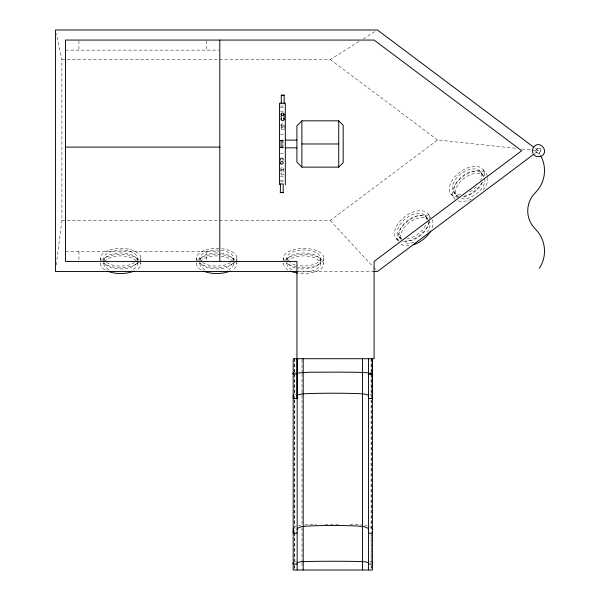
<?xml version="1.0" encoding="UTF-8"?>
<svg xmlns="http://www.w3.org/2000/svg" width="600" height="600" viewBox="0 0 600 600"><rect width="100%" height="100%" fill="white"/><g stroke="black" fill="none" stroke-linecap="round" stroke-linejoin="round"><path stroke-width="0.45" stroke-dasharray="3 2.25" d="M56.28 265.005L61.905 220.485L61.905 59.49L56.235 33.578M61.905 220.485L330.24 220.485L437.572 139.988L516.24 148.38M534.713 153.555L538.455 150.75L534.713 147.938M61.905 59.49L330.24 59.49L359.355 41.303M363.293 38.85L375.09 31.477M294.877 527.16L296.438 526.403M539.107 153.18C546.773 144.637 528.293 149.933 539.107 153.18L539.888 154.343M294.877 394.365L295.597 394.095M298.418 525.75L300.75 525.248M294.877 561.893L296.438 561.6M294.877 372.555L295.597 372.457M65.52 50.123L218.873 50.123M280.373 106.087L285.33 106.087M280.373 107.377L284.505 107.377M280.373 111.165L285.33 111.165M280.373 125.032L285.33 125.032M280.373 134.175L284.505 134.175M280.373 140.123L284.505 140.123M280.373 140.25L284.505 140.25M280.373 140.64L284.505 140.64M280.373 141.255L284.505 141.255M280.373 142.05L284.505 142.05M280.373 142.98L284.505 142.98M279.54 143.977L285.33 143.977M280.373 144.975L284.505 144.975M280.373 145.905L284.505 145.905M280.373 146.708L284.505 146.708M280.373 147.322L284.505 147.322M280.373 147.705L284.505 147.705M280.373 147.84L284.505 147.84M280.373 153.788L284.505 153.788M280.373 170.775L284.505 170.775M280.373 176.797L285.33 176.797M280.373 180.578L284.505 180.578M280.373 181.868L285.33 181.868M65.52 251.37L218.873 251.37M297.885 271.5L373.17 271.5M521.79 148.972L531.053 149.962M531.975 150.06L538.455 150.75M370.028 372.457L371.34 372.66M364.913 525.248L367.23 525.757M370.028 561.743L371.34 562.05M370.028 394.103L371.34 394.65M370.028 526.77L371.34 527.572M330.24 59.49L437.572 139.988M330.24 220.485L373.05 266.737M373.68 267.42L376.192 270.135M483.082 169.672L486.322 173.993M480.397 171.683L483.638 176.002M453.562 191.805L456.803 196.132M450.877 193.822L454.118 198.142M428.213 214.035L431.452 218.355M425.528 216.045L428.768 220.373A16.77 9.945 -36.9 0 1 427.222 232.29M398.692 236.175L401.933 240.495M396.007 238.185L399.255 242.505M371.235 358.71L371.235 396.135M371.235 399.78L371.235 531.585M371.235 532.5L371.235 562.875M371.235 565.545L371.235 568.215M371.1 358.71L371.1 372.892M371.1 373.778L371.1 396.832M371.1 400.072L371.1 530.842M371.1 534.908L371.1 562.845M371.1 565.553L371.1 568.222M323.827 258.015L323.827 263.91M320.475 258.015L320.475 263.91M302.017 359.595L302.017 372.038M302.017 373.853L302.017 392.925M302.017 394.905L302.017 525.053M302.017 527.82L302.017 561.09M302.017 562.868L302.017 568.215M294.75 358.71L294.75 397.86M294.75 399.653L294.75 531.57M294.75 532.493L294.75 563.325M294.75 565.545L294.75 568.327M294.51 358.71L294.51 372.007M294.51 373.778L294.51 394.065M294.51 400.072L294.51 526.485M294.51 533.048L294.51 560.985M294.51 565.553L294.51 568.222M286.935 258.015L286.935 260.962A16.77 8.002 0 0 1 305.752 253.02A16.77 8.002 0 0 1 319.98 262.897A16.77 8.002 0 0 1 297.697 268.433M286.935 262.433L286.935 263.91M284.183 125.145L284.183 128.468M283.837 168.547L283.837 173.835M283.582 258.015L283.582 263.91M281.288 125.22L281.288 128.542M280.942 168.608L280.942 173.895M236.835 258.015L236.835 263.91M233.475 258.015L233.475 260.962A16.77 8.002 0 0 0 221.048 253.23M233.475 262.433L233.475 263.91M206.392 40.98L206.392 50.123M206.392 251.37L206.392 260.52M199.935 258.015L199.935 260.962A16.77 8.002 0 0 1 219.337 253.058M199.935 262.433L199.935 263.91M196.583 258.015L196.583 263.91M140.82 258.015L140.82 263.91M137.468 258.015L137.468 260.962A16.77 8.002 0 0 0 120.698 252.96A16.77 8.002 0 0 0 103.927 260.962L103.927 258.015M137.468 262.433L137.468 263.91M103.927 262.433L103.927 263.91M100.567 258.015L100.567 263.91M78.938 40.98L78.938 50.123M78.938 251.37L78.938 260.52M304.56 524.91A168.488 50.977 0 0 1 316.515 524.43M325.095 524.243A168.488 50.977 0 0 1 340.575 524.243M350.01 524.452A168.488 50.977 0 0 1 362.805 525M101.257 260.498A20.122 9.607 0 0 1 120.698 248.407A20.122 9.607 0 0 1 140.137 260.498M139.755 261.097A20.122 9.607 0 0 1 122.67 267.57A20.122 9.607 0 0 1 103.267 262.815M104.498 260.085A16.77 8.002 0 0 1 120.698 250.013A16.77 8.002 0 0 1 136.898 260.085M134.64 262.462A16.77 8.002 0 0 1 106.748 262.462M140.137 261.42A20.122 9.607 0 0 1 136.335 269.955M105.06 269.955A20.122 9.607 0 0 1 101.257 261.42M102.105 260.235A20.122 9.607 0 0 1 120.698 254.303A20.122 9.607 0 0 1 139.29 260.235M104.498 261.84A16.77 8.002 0 0 1 129.083 256.98A16.77 8.002 0 0 1 132.555 269.572M108.84 269.572A16.77 8.002 0 0 1 104.183 262.515M136.898 263.032A16.77 8.002 0 0 1 120.698 268.965A16.77 8.002 0 0 1 104.498 263.032M197.265 260.498A20.122 9.607 0 0 1 216.705 248.407A20.122 9.607 0 0 1 236.145 260.498M235.77 261.097A20.122 9.607 0 0 1 218.685 267.57A20.122 9.607 0 0 1 199.282 262.815M221.048 250.282A16.77 8.002 0 0 1 232.905 260.085M230.655 262.462A16.77 8.002 0 0 1 202.763 262.462M200.505 260.085A16.77 8.002 0 0 1 219.337 250.11M236.145 261.42A20.122 9.607 0 0 1 232.343 269.955M201.067 269.955A20.122 9.607 0 0 1 197.265 261.42M198.112 260.235A20.122 9.607 0 0 1 216.705 254.303A20.122 9.607 0 0 1 235.298 260.235M221.048 256.178A16.77 8.002 0 0 1 228.57 269.572M204.847 269.572A16.77 8.002 0 0 1 200.19 262.515M200.505 261.84A16.77 8.002 0 0 1 219.337 256.005M232.905 263.032A16.77 8.002 0 0 1 216.705 268.965A16.77 8.002 0 0 1 200.505 263.032M284.265 260.498A20.122 9.607 0 0 1 301.95 248.445A20.122 9.607 0 0 1 323.752 258.847A20.122 9.607 0 0 1 298.5 267.293M296.827 267.038A20.122 9.607 0 0 1 286.275 262.815M287.505 260.085A16.77 8.002 0 0 1 302.827 250.02A16.77 8.002 0 0 1 320.272 259.267A16.77 8.002 0 0 1 297.697 265.485M295.32 264.945A16.77 8.002 0 0 1 289.763 262.462M285.112 260.235A20.122 9.607 0 0 1 310.59 254.88A20.122 9.607 0 0 1 322.897 266.798A20.122 9.607 0 0 1 298.5 273.188M288.067 269.955A20.122 9.607 0 0 1 284.265 261.42M287.505 261.84A16.77 8.002 0 0 1 308.61 256.252A16.77 8.002 0 0 1 319.56 266.513A16.77 8.002 0 0 1 297.697 271.38M291.847 269.572A16.77 8.002 0 0 1 287.19 262.515M295.32 267.892A16.77 8.002 0 0 1 287.505 263.032M398.415 240.24A20.122 11.933 -36.9 0 1 406.02 215.798A20.122 11.933 -36.9 0 1 429.728 218.61M429.345 221.947A20.122 11.933 -36.9 0 1 403.29 241.493M402 238.447A16.77 9.945 -36.9 0 1 406.59 217.83A16.77 9.945 -36.9 0 1 426.78 220.605M425.52 225.285A16.77 9.945 -36.9 0 1 406.845 238.853M432.248 219.705A20.122 11.933 -36.9 0 1 431.798 228.645M409.028 245.722A20.122 11.933 -36.9 0 1 400.32 243.653M398.452 241.155A20.122 11.933 -36.9 0 1 408.728 220.493A20.122 11.933 -36.9 0 1 430.95 217.763M413.812 242.355A16.77 9.945 -36.9 0 1 403.935 242.212M400.845 238.095A16.77 9.945 -36.9 0 1 410.58 221.632A16.77 9.945 -36.9 0 1 428.197 219.712M401.558 239.565A16.77 9.945 -36.9 0 1 408.353 219.885A16.77 9.945 -36.9 0 1 428.235 220.612M428.355 221.295A16.77 9.945 -36.9 0 1 420.982 235.2A16.77 9.945 -36.9 0 1 405.097 240.96M458.16 197.123A20.122 11.933 -36.9 0 1 450.885 182.73A20.122 11.933 -36.9 0 1 472.433 166.575A20.122 11.933 -36.9 0 1 484.215 177.585M482.235 182.37A20.122 11.933 -36.9 0 1 462.405 196.763M460.83 194.558A16.77 9.945 -36.9 0 1 453.518 182.685A16.77 9.945 -36.9 0 1 472.545 168.975A16.77 9.945 -36.9 0 1 480.683 180.255M476.213 186.825A16.77 9.945 -36.9 0 1 469.268 192.03M455.19 199.282A20.122 11.933 -36.9 0 1 464.13 175.755A20.122 11.933 -36.9 0 1 487.627 176.873M487.77 177.697A20.122 11.933 -36.9 0 1 481.882 191.542M471.442 199.163A20.122 11.933 -36.9 0 1 456.525 200.205M458.048 197.362A16.77 9.945 -36.9 0 1 464.257 178.118A16.77 9.945 -36.9 0 1 484.47 177.54M484.725 178.41A16.77 9.945 -36.9 0 1 477.885 192.638A16.77 9.945 -36.9 0 1 461.588 198.757M459.21 196.447A16.77 9.945 -36.9 0 1 462.195 176.288A16.77 9.945 -36.9 0 1 483.278 177.653M482.303 182.415A16.77 9.945 -36.9 0 1 463.335 196.65M281.392 169.41A1.448 1.147 0 0 0 283.793 168.847A1.448 1.147 0 0 0 281.978 167.483A1.448 1.147 0 0 0 281.392 169.41M281.392 174.697A1.448 1.147 0 0 0 283.793 174.127A1.448 1.147 0 0 0 281.978 172.762A1.448 1.147 0 0 0 281.392 174.697M281.737 129.472A1.448 1.335 0 0 0 284.145 128.812A1.448 1.335 0 0 0 282.322 127.222A1.448 1.335 0 0 0 281.737 129.472M281.737 126.157A1.448 1.335 0 0 0 284.145 125.498A1.448 1.335 0 0 0 282.322 123.9A1.448 1.335 0 0 0 281.737 126.157M536.678 152.528A2.513 2.513 0 0 0 540.885 151.403A2.513 2.513 0 0 0 537.803 148.32A2.513 2.513 0 0 0 536.678 152.528"/><path stroke-width="0.9" d="M297.082 398.752L297.15 398.257L295.987 398.513A2.002 0.413 0 0 1 294.353 398.513L293.19 398.257M372.353 398.752L372.42 398.257L371.257 398.513A2.002 0.413 0 0 1 369.623 398.513L368.46 398.257M297.15 529.388L297.202 529.028A11.82 3.577 0 0 1 297.938 528.067L301.748 526.56L307.68 526.065A164.7 49.83 0 0 1 357.99 526.065L363.892 526.553L367.673 528.067A11.865 3.593 0 0 1 368.4 529.028L368.46 529.388M297.15 395.888L297.202 395.64A11.873 2.453 0 0 1 297.938 394.987L301.748 393.952L307.68 393.615A164.28 33.93 0 0 1 357.99 393.615L363.892 393.952L367.673 394.987A11.925 2.46 0 0 1 368.4 395.64L368.46 395.888M297.15 562.74L300.18 561.817L307.68 561.472A162.975 18.57 0 0 1 357.99 561.472L365.445 561.825L368.46 562.74M533.115 147.81L532.365 150.623L533.002 153.472M297.15 373.11L307.68 372.285A163.583 12.15 0 0 1 357.99 372.285L367.673 372.78A12.015 0.892 0 0 1 368.4 373.02L368.46 373.11M539.243 268.35L540.278 266.812A31.237 31.237 0 0 0 537.982 232.013L533.048 226.425A25.447 25.447 0 0 1 533.048 195.3L537.982 189.72A31.237 31.237 0 0 0 540.675 155.632M281.28 103.898L281.28 95.295L282.683 95.1L284.168 95.287L284.168 103.89M284.168 95.287L281.28 95.295M301.897 120.833L296.903 125.835L296.903 162.127L301.897 167.123L338.737 167.123L343.185 162.675L343.185 125.28L338.737 120.833L301.897 120.833L301.897 167.123M533.977 146.618C539.79 139.98 549.293 151.163 541.808 155.835M280.32 183.968L283.215 183.983L283.155 192.63L280.32 192.577L280.5 184.065M280.32 192.577L283.215 192.585M533.963 154.118L377.452 271.5L373.71 271.5M297.15 532.845L295.987 533.22A2.01 0.608 0 0 1 294.353 533.22L293.19 532.845M372.42 532.845L371.257 533.22A2.01 0.608 0 0 1 369.623 533.22L368.46 532.845M297.15 564.053L293.19 564.053M372.42 564.053L368.46 564.053M540.495 156.488L536.175 156.398L533.812 154.695M297.15 373.965L293.19 373.965M293.85 532.485L293.19 532.545M293.85 398.01L293.19 398.048M293.85 563.918L293.19 563.94M293.558 529.335L293.19 529.357A16.485 4.988 0 0 1 293.805 528M293.85 373.875L293.19 373.89M293.558 395.857L293.19 395.865A16.567 3.42 0 0 1 293.805 394.942M293.19 530.52L293.565 530.505M293.19 396.66L293.565 396.66M293.558 562.717L293.19 562.725A16.83 1.92 0 0 1 293.805 562.215M293.558 373.095L293.19 373.103A16.71 1.237 0 0 1 293.805 372.765M293.19 563.168L293.565 563.168M293.19 373.388L293.565 373.388M285.33 140.123L296.903 140.123M301.897 143.977L338.737 143.977M65.52 147.12L219.81 147.12M285.33 147.84L296.903 147.84M296.955 271.5L55.455 271.5L55.455 30L377.452 30L533.963 147.382M293.19 373.59L293.565 373.59M372.42 373.89L371.76 373.875M293.19 373.673L293.85 373.688M293.19 563.475L293.565 563.482M293.19 563.61L293.85 563.632M293.19 397.215L293.565 397.222M293.19 531.33L293.565 531.338M372.42 398.048L371.76 398.01M293.19 397.463L293.85 397.5M293.19 531.683L293.85 531.743M372.42 358.71L372.42 570L293.19 570L293.19 358.71L374.1 358.71L374.1 261.435L521.685 150.75L374.1 40.065L65.52 40.065L65.52 261.435L296.955 261.435L296.955 358.71M372.218 358.71L372.218 398.34M368.46 358.71L368.46 570M362.46 358.71L362.46 570M338.737 120.833L338.737 167.123M303.195 358.71L303.195 570M297.15 358.71L297.15 570M296.947 358.71L296.947 398.34M285.33 184.762L285.33 103.192L279.54 103.192L279.54 184.762M284.077 114.218A1.448 1.147 0 0 1 281.873 115.163A1.448 1.147 0 0 1 281.94 113.175A1.448 1.147 0 0 1 284.077 114.218L284.077 119.498M281.183 114.157L281.183 119.438M219.81 40.065L219.81 261.435M280.5 160.14A1.448 1.335 0 0 1 281.805 158.167A1.448 1.335 0 0 1 283.005 160.2M283.388 118.493A1.448 1.147 0 0 1 283.793 120.15A1.448 1.147 0 0 1 281.67 120.33A1.448 1.147 0 0 1 281.64 118.635M372.353 528.9A16.53 5.002 0 0 1 372.42 529.357M372.353 562.553A16.883 1.92 0 0 1 372.42 562.725M372.353 372.983A16.755 1.245 0 0 1 372.42 373.103M372.353 395.558A16.612 3.435 0 0 1 372.42 395.865M134.167 271.043A20.122 9.607 0 0 1 107.227 271.043M230.175 271.043A20.122 9.607 0 0 1 203.235 271.043M297.66 273.067A20.122 9.607 0 0 1 290.235 271.043M430.605 231.06A20.122 11.933 -36.9 0 1 413.498 244.733M372.42 373.965L368.46 373.965L372.42 373.965M281.01 163.965A1.448 1.335 0 0 0 283.215 162.863A1.448 1.335 0 0 0 281.077 161.648A1.448 1.335 0 0 0 281.01 163.965"/></g></svg>
